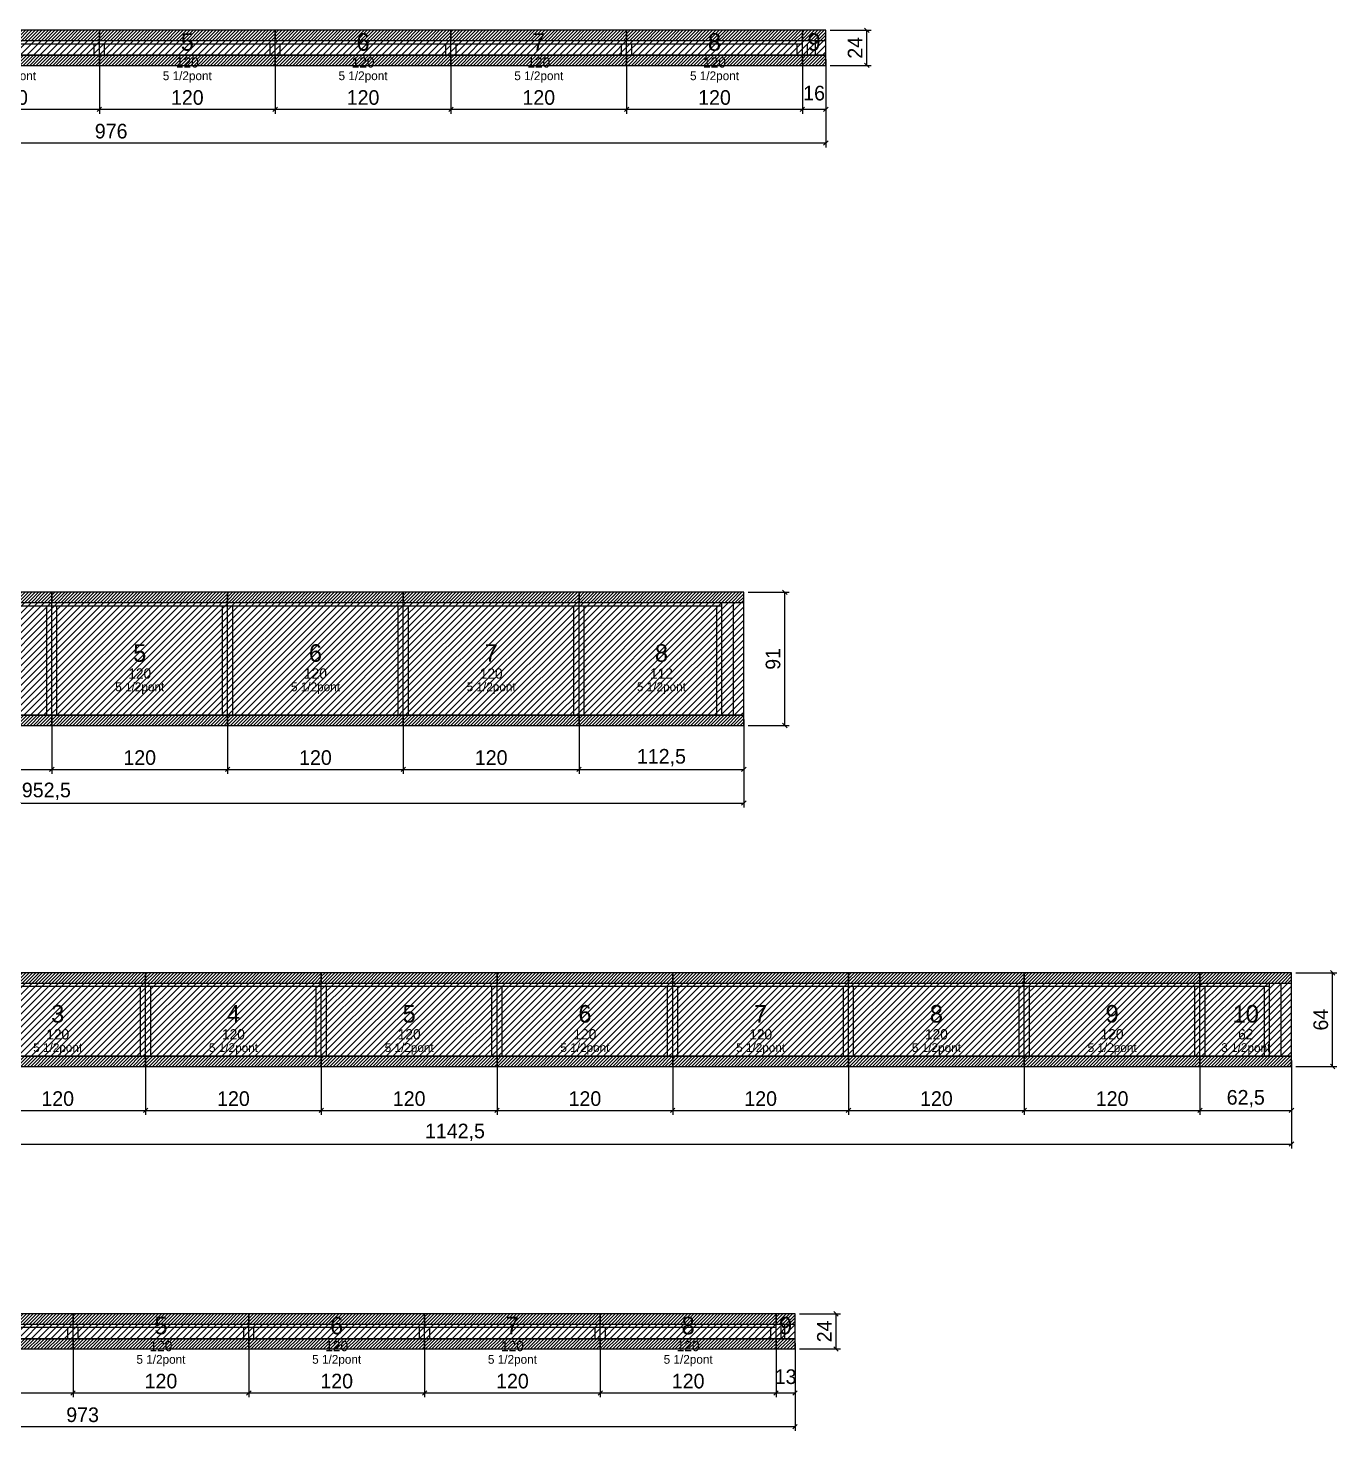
# Model space of a CAD drawing. Extents: x -69 to 3070, y -6529 to 1250.
# Drawn here: x 1669 to 2563, y -1602 to -644 of the extents above; entities that cross this region are included whole.
import ezdxf
from ezdxf.enums import TextEntityAlignment as Align

# ---------------------------------------------------------------- set-up
doc = ezdxf.new("R2010")
doc.units = 0
for name, color, linetype in [('5', 5, 'Continuous'), ('COTA', 241, 'Continuous'), ('Painéis', 200, 'Continuous'), ('Reaproveitamento', 251, 'Continuous'), ('SARR_2.2x7', 40, 'Continuous'), ('SARR_3.5x7', 81, 'Continuous'), ('SCO-___-LAJ', 224, 'Continuous'), ('texto', 7, 'Continuous')]:
    doc.layers.add(name, color=color, linetype=linetype)
doc.dimstyles.new('PAINEL', dxfattribs={"dimtxt": 10, "dimasz": 3, "dimexe": 3, "dimexo": 3, "dimgap": 3, "dimtad": 1, "dimblk": 'OBLIQUE', "dimblk1": 'OBLIQUE', "dimcen": 2.5, "dimclrd": 4, "dimclre": 4, "dimclrt": 240, "dimazin": 3, "dimtfac": 1, "dimtmove": 0, "dimatfit": 3})

# ---------------------------------------------------------------- blocks, each defined once
blk = doc.blocks.new('_OBLIQUE')
at = {"color": 0, "linetype": 'BYBLOCK'}
blk.add_line((-0.5, -0.5), (0.5, 0.5), dxfattribs=at)

msp = doc.modelspace()

# ---------------------------------------------------------------- hatches: boundary and pattern name
at = {"layer": 'COTA'}
h = msp.add_hatch(dxfattribs=at)
h.set_pattern_fill('ANSI31', scale=0.5)
h.paths.add_polyline_path([(1598, -652), (1718, -652), (1718, -645), (1598, -645)])
h = msp.add_hatch(dxfattribs=at)
h.set_pattern_fill('ANSI31', scale=0.5)
h.paths.add_polyline_path([(1718, -652), (1838, -652), (1838, -645), (1718, -645)])
h = msp.add_hatch(dxfattribs=at)
h.set_pattern_fill('ANSI31', scale=0.5)
h.paths.add_polyline_path([(1838, -652), (1958, -652), (1958, -645), (1838, -645)])
h = msp.add_hatch(dxfattribs=at)
h.set_pattern_fill('ANSI31', scale=0.5)
h.paths.add_polyline_path([(1958, -652), (2078, -652), (2078, -645), (1958, -645)])
h = msp.add_hatch(dxfattribs=at)
h.set_pattern_fill('ANSI31', scale=0.5)
h.paths.add_polyline_path([(2078, -652), (2198, -652), (2198, -645), (2078, -645)])
h = msp.add_hatch(dxfattribs=at)
h.set_pattern_fill('ANSI31', scale=0.5)
h.paths.add_polyline_path([(2198, -652), (2214, -652), (2214, -645), (2198, -645)])
h = msp.add_hatch(dxfattribs=at)
h.set_pattern_fill('ANSI31', scale=0.5)
h.paths.add_polyline_path([(1598, -669), (1718, -669), (1718, -662), (1598, -662)])
h = msp.add_hatch(dxfattribs=at)
h.set_pattern_fill('ANSI31', scale=0.5)
h.paths.add_polyline_path([(1718, -669), (1838, -669), (1838, -662), (1718, -662)])
h = msp.add_hatch(dxfattribs=at)
h.set_pattern_fill('ANSI31', scale=0.5)
h.paths.add_polyline_path([(1838, -669), (1958, -669), (1958, -662), (1838, -662)])
h = msp.add_hatch(dxfattribs=at)
h.set_pattern_fill('ANSI31', scale=0.5)
h.paths.add_polyline_path([(1958, -669), (2078, -669), (2078, -662), (1958, -662)])
h = msp.add_hatch(dxfattribs=at)
h.set_pattern_fill('ANSI31', scale=0.5)
h.paths.add_polyline_path([(2078, -669), (2198, -669), (2198, -662), (2078, -662)])
h = msp.add_hatch(dxfattribs=at)
h.set_pattern_fill('ANSI31', scale=0.5)
h.paths.add_polyline_path([(2198, -669), (2214, -669), (2214, -662), (2198, -662)])
h = msp.add_hatch(dxfattribs=at)
h.set_pattern_fill('ANSI31', scale=0.5)
h.paths.add_polyline_path([(1565.5, -1036), (1685.5, -1036), (1685.5, -1029), (1565.5, -1029)])
h = msp.add_hatch(dxfattribs=at)
h.set_pattern_fill('ANSI31', scale=0.5)
h.paths.add_polyline_path([(1685.5, -1036), (1805.5, -1036), (1805.5, -1029), (1685.5, -1029)])
h = msp.add_hatch(dxfattribs=at)
h.set_pattern_fill('ANSI31', scale=0.5)
h.paths.add_polyline_path([(1805.5, -1036), (1925.5, -1036), (1925.5, -1029), (1805.5, -1029)])
h = msp.add_hatch(dxfattribs=at)
h.set_pattern_fill('ANSI31', scale=0.5)
h.paths.add_polyline_path([(1925.5, -1036), (2045.5, -1036), (2045.5, -1029), (1925.5, -1029)])
h = msp.add_hatch(dxfattribs=at)
h.set_pattern_fill('ANSI31', scale=0.5)
h.paths.add_polyline_path([(2045.5, -1036), (2158, -1036), (2158, -1029), (2045.5, -1029)])
h = msp.add_hatch(dxfattribs=at)
h.set_pattern_fill('ANSI31', scale=0.5)
h.paths.add_polyline_path([(1565.5, -1120), (1685.5, -1120), (1685.5, -1113), (1565.5, -1113)])
h = msp.add_hatch(dxfattribs=at)
h.set_pattern_fill('ANSI31', scale=0.5)
h.paths.add_polyline_path([(1685.5, -1120), (1805.5, -1120), (1805.5, -1113), (1685.5, -1113)])
h = msp.add_hatch(dxfattribs=at)
h.set_pattern_fill('ANSI31', scale=0.5)
h.paths.add_polyline_path([(1805.5, -1120), (1925.5, -1120), (1925.5, -1113), (1805.5, -1113)])
h = msp.add_hatch(dxfattribs=at)
h.set_pattern_fill('ANSI31', scale=0.5)
h.paths.add_polyline_path([(1925.5, -1120), (2045.5, -1120), (2045.5, -1113), (1925.5, -1113)])
h = msp.add_hatch(dxfattribs=at)
h.set_pattern_fill('ANSI31', scale=0.5)
h.paths.add_polyline_path([(2045.5, -1120), (2158, -1120), (2158, -1113), (2045.5, -1113)])
h = msp.add_hatch(dxfattribs=at)
h.set_pattern_fill('ANSI31', scale=0.5)
h.paths.add_polyline_path([(1629.5, -1296), (1749.5, -1296), (1749.5, -1289), (1629.5, -1289)])
h = msp.add_hatch(dxfattribs=at)
h.set_pattern_fill('ANSI31', scale=0.5)
h.paths.add_polyline_path([(1749.5, -1296), (1869.5, -1296), (1869.5, -1289), (1749.5, -1289)])
h = msp.add_hatch(dxfattribs=at)
h.set_pattern_fill('ANSI31', scale=0.5)
h.paths.add_polyline_path([(1869.5, -1296), (1989.5, -1296), (1989.5, -1289), (1869.5, -1289)])
h = msp.add_hatch(dxfattribs=at)
h.set_pattern_fill('ANSI31', scale=0.5)
h.paths.add_polyline_path([(1989.5, -1296), (2109.5, -1296), (2109.5, -1289), (1989.5, -1289)])
h = msp.add_hatch(dxfattribs=at)
h.set_pattern_fill('ANSI31', scale=0.5)
h.paths.add_polyline_path([(2109.5, -1296), (2229.5, -1296), (2229.5, -1289), (2109.5, -1289)])
h = msp.add_hatch(dxfattribs=at)
h.set_pattern_fill('ANSI31', scale=0.5)
h.paths.add_polyline_path([(2229.5, -1296), (2349.5, -1296), (2349.5, -1289), (2229.5, -1289)])
h = msp.add_hatch(dxfattribs=at)
h.set_pattern_fill('ANSI31', scale=0.5)
h.paths.add_polyline_path([(2349.5, -1296), (2469.5, -1296), (2469.5, -1289), (2349.5, -1289)])
h = msp.add_hatch(dxfattribs=at)
h.set_pattern_fill('ANSI31', scale=0.5)
h.paths.add_polyline_path([(2469.5, -1296), (2532, -1296), (2532, -1289), (2469.5, -1289)])
h = msp.add_hatch(dxfattribs=at)
h.set_pattern_fill('ANSI31', scale=0.5)
h.paths.add_polyline_path([(1629.5, -1353), (1749.5, -1353), (1749.5, -1346), (1629.5, -1346)])
h = msp.add_hatch(dxfattribs=at)
h.set_pattern_fill('ANSI31', scale=0.5)
h.paths.add_polyline_path([(1749.5, -1353), (1869.5, -1353), (1869.5, -1346), (1749.5, -1346)])
h = msp.add_hatch(dxfattribs=at)
h.set_pattern_fill('ANSI31', scale=0.5)
h.paths.add_polyline_path([(1869.5, -1353), (1989.5, -1353), (1989.5, -1346), (1869.5, -1346)])
h = msp.add_hatch(dxfattribs=at)
h.set_pattern_fill('ANSI31', scale=0.5)
h.paths.add_polyline_path([(1989.5, -1353), (2109.5, -1353), (2109.5, -1346), (1989.5, -1346)])
h = msp.add_hatch(dxfattribs=at)
h.set_pattern_fill('ANSI31', scale=0.5)
h.paths.add_polyline_path([(2109.5, -1353), (2229.5, -1353), (2229.5, -1346), (2109.5, -1346)])
h = msp.add_hatch(dxfattribs=at)
h.set_pattern_fill('ANSI31', scale=0.5)
h.paths.add_polyline_path([(2229.5, -1353), (2349.5, -1353), (2349.5, -1346), (2229.5, -1346)])
h = msp.add_hatch(dxfattribs=at)
h.set_pattern_fill('ANSI31', scale=0.5)
h.paths.add_polyline_path([(2349.5, -1353), (2469.5, -1353), (2469.5, -1346), (2349.5, -1346)])
h = msp.add_hatch(dxfattribs=at)
h.set_pattern_fill('ANSI31', scale=0.5)
h.paths.add_polyline_path([(2469.5, -1353), (2532, -1353), (2532, -1346), (2469.5, -1346)])
h = msp.add_hatch(dxfattribs=at)
h.set_pattern_fill('ANSI31', scale=0.5)
h.paths.add_polyline_path([(1580, -1529), (1700, -1529), (1700, -1522), (1580, -1522)])
h = msp.add_hatch(dxfattribs=at)
h.set_pattern_fill('ANSI31', scale=0.5)
h.paths.add_polyline_path([(1700, -1529), (1820, -1529), (1820, -1522), (1700, -1522)])
h = msp.add_hatch(dxfattribs=at)
h.set_pattern_fill('ANSI31', scale=0.5)
h.paths.add_polyline_path([(1820, -1529), (1940, -1529), (1940, -1522), (1820, -1522)])
h = msp.add_hatch(dxfattribs=at)
h.set_pattern_fill('ANSI31', scale=0.5)
h.paths.add_polyline_path([(1940, -1529), (2060, -1529), (2060, -1522), (1940, -1522)])
h = msp.add_hatch(dxfattribs=at)
h.set_pattern_fill('ANSI31', scale=0.5)
h.paths.add_polyline_path([(2060, -1529), (2180, -1529), (2180, -1522), (2060, -1522)])
h = msp.add_hatch(dxfattribs=at)
h.set_pattern_fill('ANSI31', scale=0.5)
h.paths.add_polyline_path([(2180, -1529), (2193, -1529), (2193, -1522), (2180, -1522)])
h = msp.add_hatch(dxfattribs=at)
h.set_pattern_fill('ANSI31', scale=0.5)
h.paths.add_polyline_path([(1580, -1546), (1700, -1546), (1700, -1539), (1580, -1539)])
h = msp.add_hatch(dxfattribs=at)
h.set_pattern_fill('ANSI31', scale=0.5)
h.paths.add_polyline_path([(1700, -1546), (1820, -1546), (1820, -1539), (1700, -1539)])
h = msp.add_hatch(dxfattribs=at)
h.set_pattern_fill('ANSI31', scale=0.5)
h.paths.add_polyline_path([(1820, -1546), (1940, -1546), (1940, -1539), (1820, -1539)])
h = msp.add_hatch(dxfattribs=at)
h.set_pattern_fill('ANSI31', scale=0.5)
h.paths.add_polyline_path([(1940, -1546), (2060, -1546), (2060, -1539), (1940, -1539)])
h = msp.add_hatch(dxfattribs=at)
h.set_pattern_fill('ANSI31', scale=0.5)
h.paths.add_polyline_path([(2060, -1546), (2180, -1546), (2180, -1539), (2060, -1539)])
h = msp.add_hatch(dxfattribs=at)
h.set_pattern_fill('ANSI31', scale=0.5)
h.paths.add_polyline_path([(2180, -1546), (2193, -1546), (2193, -1539), (2180, -1539)])
at = {"layer": 'Reaproveitamento'}
h = msp.add_hatch(dxfattribs=at)
h.set_pattern_fill('ANSI31')
h.paths.add_polyline_path([(1598, -662), (1718, -662), (1718, -652), (1598, -652)])
h = msp.add_hatch(dxfattribs=at)
h.set_pattern_fill('ANSI31')
h.paths.add_polyline_path([(1718, -662), (1838, -662), (1838, -652), (1718, -652)])
h = msp.add_hatch(dxfattribs=at)
h.set_pattern_fill('ANSI31')
h.paths.add_polyline_path([(1838, -662), (1958, -662), (1958, -652), (1838, -652)])
h = msp.add_hatch(dxfattribs=at)
h.set_pattern_fill('ANSI31')
h.paths.add_polyline_path([(1958, -662), (2078, -662), (2078, -652), (1958, -652)])
h = msp.add_hatch(dxfattribs=at)
h.set_pattern_fill('ANSI31')
h.paths.add_polyline_path([(2078, -662), (2198, -662), (2198, -652), (2078, -652)])
h = msp.add_hatch(dxfattribs=at)
h.set_pattern_fill('ANSI31')
h.paths.add_polyline_path([(2198, -662), (2214, -662), (2214, -652), (2198, -652)])
h = msp.add_hatch(dxfattribs=at)
h.set_pattern_fill('ANSI31')
h.paths.add_polyline_path([(1565.5, -1113), (1685.5, -1113), (1685.5, -1036), (1565.5, -1036)])
h = msp.add_hatch(dxfattribs=at)
h.set_pattern_fill('ANSI31')
h.paths.add_polyline_path([(1685.5, -1113), (1805.5, -1113), (1805.5, -1036), (1685.5, -1036)])
h = msp.add_hatch(dxfattribs=at)
h.set_pattern_fill('ANSI31')
h.paths.add_polyline_path([(1805.5, -1113), (1925.5, -1113), (1925.5, -1036), (1805.5, -1036)])
h = msp.add_hatch(dxfattribs=at)
h.set_pattern_fill('ANSI31')
h.paths.add_polyline_path([(1925.5, -1113), (2045.5, -1113), (2045.5, -1036), (1925.5, -1036)])
h = msp.add_hatch(dxfattribs=at)
h.set_pattern_fill('ANSI31')
h.paths.add_polyline_path([(2045.5, -1113), (2158, -1113), (2158, -1036), (2045.5, -1036)])
h = msp.add_hatch(dxfattribs=at)
h.set_pattern_fill('ANSI31')
h.paths.add_polyline_path([(1629.5, -1346), (1749.5, -1346), (1749.5, -1296), (1629.5, -1296)])
h = msp.add_hatch(dxfattribs=at)
h.set_pattern_fill('ANSI31')
h.paths.add_polyline_path([(1749.5, -1346), (1869.5, -1346), (1869.5, -1296), (1749.5, -1296)])
h = msp.add_hatch(dxfattribs=at)
h.set_pattern_fill('ANSI31')
h.paths.add_polyline_path([(1869.5, -1346), (1989.5, -1346), (1989.5, -1296), (1869.5, -1296)])
h = msp.add_hatch(dxfattribs=at)
h.set_pattern_fill('ANSI31')
h.paths.add_polyline_path([(1989.5, -1346), (2109.5, -1346), (2109.5, -1296), (1989.5, -1296)])
h = msp.add_hatch(dxfattribs=at)
h.set_pattern_fill('ANSI31')
h.paths.add_polyline_path([(2109.5, -1346), (2229.5, -1346), (2229.5, -1296), (2109.5, -1296)])
h = msp.add_hatch(dxfattribs=at)
h.set_pattern_fill('ANSI31')
h.paths.add_polyline_path([(2229.5, -1346), (2349.5, -1346), (2349.5, -1296), (2229.5, -1296)])
h = msp.add_hatch(dxfattribs=at)
h.set_pattern_fill('ANSI31')
h.paths.add_polyline_path([(2349.5, -1346), (2469.5, -1346), (2469.5, -1296), (2349.5, -1296)])
h = msp.add_hatch(dxfattribs=at)
h.set_pattern_fill('ANSI31')
h.paths.add_polyline_path([(2469.5, -1346), (2532, -1346), (2532, -1296), (2469.5, -1296)])
h = msp.add_hatch(dxfattribs=at)
h.set_pattern_fill('ANSI31')
h.paths.add_polyline_path([(1580, -1539), (1700, -1539), (1700, -1529), (1580, -1529)])
h = msp.add_hatch(dxfattribs=at)
h.set_pattern_fill('ANSI31')
h.paths.add_polyline_path([(1700, -1539), (1820, -1539), (1820, -1529), (1700, -1529)])
h = msp.add_hatch(dxfattribs=at)
h.set_pattern_fill('ANSI31')
h.paths.add_polyline_path([(1820, -1539), (1940, -1539), (1940, -1529), (1820, -1529)])
h = msp.add_hatch(dxfattribs=at)
h.set_pattern_fill('ANSI31')
h.paths.add_polyline_path([(1940, -1539), (2060, -1539), (2060, -1529), (1940, -1529)])
h = msp.add_hatch(dxfattribs=at)
h.set_pattern_fill('ANSI31')
h.paths.add_polyline_path([(2060, -1539), (2180, -1539), (2180, -1529), (2060, -1529)])
h = msp.add_hatch(dxfattribs=at)
h.set_pattern_fill('ANSI31')
h.paths.add_polyline_path([(2180, -1539), (2193, -1539), (2193, -1529), (2180, -1529)])

# ---------------------------------------------------------------- linework, layer by layer
at = {"layer": 'Painéis'}
for p, q in [((1598, -652), (1718, -652)), ((1718, -662), (1718, -652)), ((1718, -662), (1718, -652)), ((1718, -652), (1838, -652)), ((1718, -662), (1718, -652)), ((1838, -662), (1838, -652)), ((1838, -662), (1838, -652)), ((1838, -652), (1958, -652)), ((1838, -662), (1838, -652)), ((1958, -662), (1958, -652)), ((1958, -662), (1958, -652)), ((1958, -652), (2078, -652)), ((1958, -662), (1958, -652)), ((2078, -662), (2078, -652)), ((2078, -662), (2078, -652)), ((2078, -652), (2198, -652)), ((2078, -662), (2078, -652)), ((2198, -662), (2198, -652)), ((2198, -662), (2198, -652)), ((2198, -652), (2214, -652)), ((2198, -662), (2198, -652)), ((2214, -662), (2214, -652)), ((1598, -662), (1718, -662)), ((1718, -662), (1838, -662)), ((1838, -662), (1958, -662)), ((1958, -662), (2078, -662)), ((2078, -662), (2198, -662)), ((2198, -662), (2214, -662)), ((1565.5, -1036), (1685.5, -1036)), ((1685.5, -1113), (1685.5, -1036)), ((1685.5, -1113), (1685.5, -1036)), ((1685.5, -1036), (1805.5, -1036)), ((1685.5, -1113), (1685.5, -1036)), ((1805.5, -1113), (1805.5, -1036)), ((1805.5, -1113), (1805.5, -1036)), ((1805.5, -1036), (1925.5, -1036)), ((1805.5, -1113), (1805.5, -1036)), ((1925.5, -1113), (1925.5, -1036)), ((1925.5, -1113), (1925.5, -1036)), ((1925.5, -1036), (2045.5, -1036)), ((1925.5, -1113), (1925.5, -1036)), ((2045.5, -1113), (2045.5, -1036)), ((2045.5, -1113), (2045.5, -1036)), ((2045.5, -1036), (2158, -1036)), ((2045.5, -1113), (2045.5, -1036)), ((2158, -1113), (2158, -1036)), ((1565.5, -1113), (1685.5, -1113)), ((1685.5, -1113), (1805.5, -1113)), ((1805.5, -1113), (1925.5, -1113)), ((1925.5, -1113), (2045.5, -1113)), ((2045.5, -1113), (2158, -1113)), ((1629.5, -1296), (1749.5, -1296)), ((1749.5, -1346), (1749.5, -1296)), ((1749.5, -1346), (1749.5, -1296)), ((1749.5, -1296), (1869.5, -1296)), ((1749.5, -1346), (1749.5, -1296)), ((1869.5, -1346), (1869.5, -1296)), ((1869.5, -1346), (1869.5, -1296)), ((1869.5, -1296), (1989.5, -1296)), ((1869.5, -1346), (1869.5, -1296)), ((1989.5, -1346), (1989.5, -1296)), ((1989.5, -1346), (1989.5, -1296)), ((1989.5, -1296), (2109.5, -1296)), ((1989.5, -1346), (1989.5, -1296)), ((2109.5, -1346), (2109.5, -1296)), ((2109.5, -1346), (2109.5, -1296)), ((2109.5, -1296), (2229.5, -1296)), ((2109.5, -1346), (2109.5, -1296)), ((2229.5, -1346), (2229.5, -1296)), ((2229.5, -1346), (2229.5, -1296)), ((2229.5, -1296), (2349.5, -1296)), ((2229.5, -1346), (2229.5, -1296)), ((2349.5, -1346), (2349.5, -1296)), ((2349.5, -1346), (2349.5, -1296)), ((2349.5, -1296), (2469.5, -1296)), ((2349.5, -1346), (2349.5, -1296)), ((2469.5, -1346), (2469.5, -1296)), ((2469.5, -1346), (2469.5, -1296)), ((2469.5, -1296), (2532, -1296)), ((2469.5, -1346), (2469.5, -1296)), ((2532, -1346), (2532, -1296)), ((1629.5, -1346), (1749.5, -1346)), ((1749.5, -1346), (1869.5, -1346)), ((1869.5, -1346), (1989.5, -1346)), ((1989.5, -1346), (2109.5, -1346)), ((2109.5, -1346), (2229.5, -1346)), ((2229.5, -1346), (2349.5, -1346)), ((2349.5, -1346), (2469.5, -1346)), ((2469.5, -1346), (2532, -1346)), ((1580, -1529), (1700, -1529)), ((1700, -1539), (1700, -1529)), ((1700, -1539), (1700, -1529)), ((1700, -1529), (1820, -1529)), ((1700, -1539), (1700, -1529)), ((1820, -1539), (1820, -1529)), ((1820, -1539), (1820, -1529)), ((1820, -1529), (1940, -1529)), ((1820, -1539), (1820, -1529)), ((1940, -1539), (1940, -1529)), ((1940, -1539), (1940, -1529)), ((1940, -1529), (2060, -1529)), ((1940, -1539), (1940, -1529)), ((2060, -1539), (2060, -1529)), ((2060, -1539), (2060, -1529)), ((2060, -1529), (2180, -1529)), ((2060, -1539), (2060, -1529)), ((2180, -1539), (2180, -1529)), ((2180, -1539), (2180, -1529)), ((2180, -1529), (2193, -1529)), ((2180, -1539), (2180, -1529)), ((2193, -1539), (2193, -1529)), ((1580, -1539), (1700, -1539)), ((1700, -1539), (1820, -1539)), ((1820, -1539), (1940, -1539)), ((1940, -1539), (2060, -1539)), ((2060, -1539), (2180, -1539)), ((2180, -1539), (2193, -1539))]:
    msp.add_line(p, q, dxfattribs=at)
at = {"layer": 'SARR_2.2x7'}
for p, q in [((1598, -654.2), (1718, -654.2)), ((1718, -654.2), (1838, -654.2)), ((1838, -654.2), (1958, -654.2)), ((1958, -654.2), (2078, -654.2)), ((2078, -654.2), (2198, -654.2)), ((2207, -662), (2207, -652)), ((1565.5, -1038.2), (1685.5, -1038.2)), ((1685.5, -1038.2), (1805.5, -1038.2)), ((1805.5, -1038.2), (1925.5, -1038.2)), ((1925.5, -1038.2), (2045.5, -1038.2)), ((2045.5, -1038.2), (2143, -1038.2)), ((2151, -1113), (2151, -1036)), ((1629.5, -1298.2), (1749.5, -1298.2)), ((1749.5, -1298.2), (1869.5, -1298.2)), ((1869.5, -1298.2), (1989.5, -1298.2)), ((1989.5, -1298.2), (2109.5, -1298.2)), ((2109.5, -1298.2), (2229.5, -1298.2)), ((2229.5, -1298.2), (2349.5, -1298.2)), ((2349.5, -1298.2), (2469.5, -1298.2)), ((2469.5, -1298.2), (2517, -1298.2)), ((2525, -1346), (2525, -1296)), ((1580, -1531.2), (1700, -1531.2)), ((1700, -1531.2), (1820, -1531.2)), ((1820, -1531.2), (1940, -1531.2)), ((1940, -1531.2), (2060, -1531.2)), ((2060, -1531.2), (2180, -1531.2)), ((2186, -1539), (2186, -1529))]:
    msp.add_line(p, q, dxfattribs=at)
at = {"layer": 'SARR_3.5x7'}
for p, q in [((1714.5, -662), (1714.5, -654.2)), ((1718, -662), (1718, -652)), ((1718, -662), (1718, -652)), ((1721.5, -662), (1721.5, -654.2)), ((1834.5, -662), (1834.5, -654.2)), ((1838, -662), (1838, -652)), ((1838, -662), (1838, -652)), ((1841.5, -662), (1841.5, -654.2)), ((1954.5, -662), (1954.5, -654.2)), ((1958, -662), (1958, -652)), ((1958, -662), (1958, -652)), ((1961.5, -662), (1961.5, -654.2)), ((2074.5, -662), (2074.5, -654.2)), ((2078, -662), (2078, -652)), ((2078, -662), (2078, -652)), ((2081.5, -662), (2081.5, -654.2)), ((2194.5, -662), (2194.5, -654.2)), ((2198, -662), (2198, -652)), ((2198, -662), (2198, -652)), ((2201.5, -662), (2201.5, -654.2)), ((1714.5, -662), (1718, -662)), ((1718, -662), (1721.5, -662)), ((1834.5, -662), (1838, -662)), ((1838, -662), (1841.5, -662)), ((1954.5, -662), (1958, -662)), ((1958, -662), (1961.5, -662)), ((2074.5, -662), (2078, -662)), ((2078, -662), (2081.5, -662)), ((2194.5, -662), (2198, -662)), ((2198, -662), (2201.5, -662)), ((1682, -1113), (1682, -1038.2)), ((1685.5, -1113), (1685.5, -1036)), ((1685.5, -1113), (1685.5, -1036)), ((1689, -1113), (1689, -1038.2)), ((1802, -1113), (1802, -1038.2)), ((1805.5, -1113), (1805.5, -1036)), ((1805.5, -1113), (1805.5, -1036)), ((1809, -1113), (1809, -1038.2)), ((1922, -1113), (1922, -1038.2)), ((1925.5, -1113), (1925.5, -1036)), ((1925.5, -1113), (1925.5, -1036)), ((1929, -1113), (1929, -1038.2)), ((2042, -1113), (2042, -1038.2)), ((2045.5, -1113), (2045.5, -1036)), ((2045.5, -1113), (2045.5, -1036)), ((2049, -1113), (2049, -1038.2)), ((2139.5, -1113), (2139.5, -1038.2)), ((2143, -1113), (2143, -1036)), ((1682, -1113), (1685.5, -1113)), ((1685.5, -1113), (1689, -1113)), ((1802, -1113), (1805.5, -1113)), ((1805.5, -1113), (1809, -1113)), ((1922, -1113), (1925.5, -1113)), ((1925.5, -1113), (1929, -1113)), ((2042, -1113), (2045.5, -1113)), ((2045.5, -1113), (2049, -1113)), ((2139.5, -1113), (2143, -1113)), ((1746, -1346), (1746, -1298.2)), ((1749.5, -1346), (1749.5, -1296)), ((1749.5, -1346), (1749.5, -1296)), ((1753, -1346), (1753, -1298.2)), ((1866, -1346), (1866, -1298.2)), ((1869.5, -1346), (1869.5, -1296)), ((1869.5, -1346), (1869.5, -1296)), ((1873, -1346), (1873, -1298.2)), ((1986, -1346), (1986, -1298.2)), ((1989.5, -1346), (1989.5, -1296)), ((1989.5, -1346), (1989.5, -1296)), ((1993, -1346), (1993, -1298.2)), ((2106, -1346), (2106, -1298.2)), ((2109.5, -1346), (2109.5, -1296)), ((2109.5, -1346), (2109.5, -1296)), ((2113, -1346), (2113, -1298.2)), ((2226, -1346), (2226, -1298.2)), ((2229.5, -1346), (2229.5, -1296)), ((2229.5, -1346), (2229.5, -1296)), ((2233, -1346), (2233, -1298.2)), ((2346, -1346), (2346, -1298.2)), ((2349.5, -1346), (2349.5, -1296)), ((2349.5, -1346), (2349.5, -1296)), ((2353, -1346), (2353, -1298.2)), ((2466, -1346), (2466, -1298.2)), ((2469.5, -1346), (2469.5, -1296)), ((2469.5, -1346), (2469.5, -1296)), ((2473, -1346), (2473, -1298.2)), ((2513.5, -1346), (2513.5, -1298.2)), ((2517, -1346), (2517, -1296)), ((1746, -1346), (1749.5, -1346)), ((1749.5, -1346), (1753, -1346)), ((1866, -1346), (1869.5, -1346)), ((1869.5, -1346), (1873, -1346)), ((1986, -1346), (1989.5, -1346)), ((1989.5, -1346), (1993, -1346)), ((2106, -1346), (2109.5, -1346)), ((2109.5, -1346), (2113, -1346)), ((2226, -1346), (2229.5, -1346)), ((2229.5, -1346), (2233, -1346)), ((2346, -1346), (2349.5, -1346)), ((2349.5, -1346), (2353, -1346)), ((2466, -1346), (2469.5, -1346)), ((2469.5, -1346), (2473, -1346)), ((2513.5, -1346), (2517, -1346)), ((1696.5, -1539), (1696.5, -1531.2)), ((1700, -1539), (1700, -1529)), ((1700, -1539), (1700, -1529)), ((1703.5, -1539), (1703.5, -1531.2)), ((1816.5, -1539), (1816.5, -1531.2)), ((1820, -1539), (1820, -1529)), ((1820, -1539), (1820, -1529)), ((1823.5, -1539), (1823.5, -1531.2)), ((1936.5, -1539), (1936.5, -1531.2)), ((1940, -1539), (1940, -1529)), ((1940, -1539), (1940, -1529)), ((1943.5, -1539), (1943.5, -1531.2)), ((2056.5, -1539), (2056.5, -1531.2)), ((2060, -1539), (2060, -1529)), ((2060, -1539), (2060, -1529)), ((2063.5, -1539), (2063.5, -1531.2)), ((2176.5, -1539), (2176.5, -1531.2)), ((2180, -1539), (2180, -1529)), ((2180, -1539), (2180, -1529)), ((2183.5, -1539), (2183.5, -1531.2)), ((1696.5, -1539), (1700, -1539)), ((1700, -1539), (1703.5, -1539)), ((1816.5, -1539), (1820, -1539)), ((1820, -1539), (1823.5, -1539)), ((1936.5, -1539), (1940, -1539)), ((1940, -1539), (1943.5, -1539)), ((2056.5, -1539), (2060, -1539)), ((2060, -1539), (2063.5, -1539)), ((2176.5, -1539), (2180, -1539)), ((2180, -1539), (2183.5, -1539))]:
    msp.add_line(p, q, dxfattribs=at)
at = {"layer": 'SCO-___-LAJ'}
for points in [[(1598, -652), (1718, -652), (1718, -645), (1598, -645)], [(1718, -652), (1838, -652), (1838, -645), (1718, -645)], [(1838, -652), (1958, -652), (1958, -645), (1838, -645)], [(1958, -652), (2078, -652), (2078, -645), (1958, -645)], [(2078, -652), (2198, -652), (2198, -645), (2078, -645)], [(2198, -652), (2214, -652), (2214, -645), (2198, -645)], [(1598, -669), (1718, -669), (1718, -662), (1598, -662)], [(1718, -669), (1838, -669), (1838, -662), (1718, -662)], [(1838, -669), (1958, -669), (1958, -662), (1838, -662)], [(1958, -669), (2078, -669), (2078, -662), (1958, -662)], [(2078, -669), (2198, -669), (2198, -662), (2078, -662)], [(2198, -669), (2214, -669), (2214, -662), (2198, -662)], [(1565.5, -1036), (1685.5, -1036), (1685.5, -1029), (1565.5, -1029)], [(1685.5, -1036), (1805.5, -1036), (1805.5, -1029), (1685.5, -1029)], [(1805.5, -1036), (1925.5, -1036), (1925.5, -1029), (1805.5, -1029)], [(1925.5, -1036), (2045.5, -1036), (2045.5, -1029), (1925.5, -1029)], [(2045.5, -1036), (2158, -1036), (2158, -1029), (2045.5, -1029)], [(1565.5, -1120), (1685.5, -1120), (1685.5, -1113), (1565.5, -1113)], [(1685.5, -1120), (1805.5, -1120), (1805.5, -1113), (1685.5, -1113)], [(1805.5, -1120), (1925.5, -1120), (1925.5, -1113), (1805.5, -1113)], [(1925.5, -1120), (2045.5, -1120), (2045.5, -1113), (1925.5, -1113)], [(2045.5, -1120), (2158, -1120), (2158, -1113), (2045.5, -1113)], [(1629.5, -1296), (1749.5, -1296), (1749.5, -1289), (1629.5, -1289)], [(1749.5, -1296), (1869.5, -1296), (1869.5, -1289), (1749.5, -1289)], [(1869.5, -1296), (1989.5, -1296), (1989.5, -1289), (1869.5, -1289)], [(1989.5, -1296), (2109.5, -1296), (2109.5, -1289), (1989.5, -1289)], [(2109.5, -1296), (2229.5, -1296), (2229.5, -1289), (2109.5, -1289)], [(2229.5, -1296), (2349.5, -1296), (2349.5, -1289), (2229.5, -1289)], [(2349.5, -1296), (2469.5, -1296), (2469.5, -1289), (2349.5, -1289)], [(2469.5, -1296), (2532, -1296), (2532, -1289), (2469.5, -1289)], [(1629.5, -1353), (1749.5, -1353), (1749.5, -1346), (1629.5, -1346)], [(1749.5, -1353), (1869.5, -1353), (1869.5, -1346), (1749.5, -1346)], [(1869.5, -1353), (1989.5, -1353), (1989.5, -1346), (1869.5, -1346)], [(1989.5, -1353), (2109.5, -1353), (2109.5, -1346), (1989.5, -1346)], [(2109.5, -1353), (2229.5, -1353), (2229.5, -1346), (2109.5, -1346)], [(2229.5, -1353), (2349.5, -1353), (2349.5, -1346), (2229.5, -1346)], [(2349.5, -1353), (2469.5, -1353), (2469.5, -1346), (2349.5, -1346)], [(2469.5, -1353), (2532, -1353), (2532, -1346), (2469.5, -1346)], [(1580, -1529), (1700, -1529), (1700, -1522), (1580, -1522)], [(1700, -1529), (1820, -1529), (1820, -1522), (1700, -1522)], [(1820, -1529), (1940, -1529), (1940, -1522), (1820, -1522)], [(1940, -1529), (2060, -1529), (2060, -1522), (1940, -1522)], [(2060, -1529), (2180, -1529), (2180, -1522), (2060, -1522)], [(2180, -1529), (2193, -1529), (2193, -1522), (2180, -1522)], [(1580, -1546), (1700, -1546), (1700, -1539), (1580, -1539)], [(1700, -1546), (1820, -1546), (1820, -1539), (1700, -1539)], [(1820, -1546), (1940, -1546), (1940, -1539), (1820, -1539)], [(1940, -1546), (2060, -1546), (2060, -1539), (1940, -1539)], [(2060, -1546), (2180, -1546), (2180, -1539), (2060, -1539)], [(2180, -1546), (2193, -1546), (2193, -1539), (2180, -1539)]]:
    msp.add_lwpolyline(points, close=True, dxfattribs=at)

# ---------------------------------------------------------------- texts
at = {"layer": '5'}
for s, height, p in [('5', 12, (1778, -653)), ('6', 12, (1898, -653)), ('7', 12, (2018, -653)), ('8', 12, (2138, -653)), ('9', 12, (2206, -653)), ('120', 7, (1778, -667)), ('120', 7, (1898, -667)), ('120', 7, (2018, -667)), ('120', 7, (2138, -667)), ('5', 12, (1745.5, -1070.5)), ('6', 12, (1865.5, -1070.5)), ('7', 12, (1985.5, -1070.5)), ('8', 12, (2101.75, -1070.5)), ('120', 7, (1745.5, -1084.5)), ('120', 7, (1865.5, -1084.5)), ('120', 7, (1985.5, -1084.5)), ('112', 7, (2101.75, -1084.5)), ('3', 12, (1689.5, -1317)), ('4', 12, (1809.5, -1317)), ('5', 12, (1929.5, -1317)), ('6', 12, (2049.5, -1317)), ('7', 12, (2169.5, -1317)), ('8', 12, (2289.5, -1317)), ('9', 12, (2409.5, -1317)), ('10', 12, (2500.75, -1317)), ('120', 7, (1689.5, -1331)), ('120', 7, (1809.5, -1331)), ('120', 7, (1929.5, -1331)), ('120', 7, (2049.5, -1331)), ('120', 7, (2169.5, -1331)), ('120', 7, (2289.5, -1331)), ('120', 7, (2409.5, -1331)), ('62', 7, (2500.75, -1331)), ('5', 12, (1760, -1530)), ('6', 12, (1880, -1530)), ('7', 12, (2000, -1530)), ('8', 12, (2120, -1530)), ('9', 12, (2186.5, -1530)), ('120', 7, (1760, -1544)), ('120', 7, (1880, -1544)), ('120', 7, (2000, -1544)), ('120', 7, (2120, -1544))]:
    msp.add_text(s, height=height, dxfattribs=at).set_placement(p, align=Align.MIDDLE_CENTER)
at = {"layer": 'texto', "char_height": 6, "attachment_point": 5}
for s, insert in [('5 1/2pont', (1658, -677)), ('5 1/2pont', (1778, -677)), ('5 1/2pont', (1898, -677)), ('5 1/2pont', (2018, -677)), ('5 1/2pont', (2138, -677)), ('5 1/2pont', (1745.5, -1094.5)), ('5 1/2pont', (1865.5, -1094.5)), ('5 1/2pont', (1985.5, -1094.5)), ('5 1/2pont', (2101.75, -1094.5)), ('5 1/2pont', (1689.5, -1341)), ('5 1/2pont', (1809.5, -1341)), ('5 1/2pont', (1929.5, -1341)), ('5 1/2pont', (2049.5, -1341)), ('5 1/2pont', (2169.5, -1341)), ('5 1/2pont', (2289.5, -1341)), ('5 1/2pont', (2409.5, -1341)), ('3 1/2pont', (2500.75, -1341)), ('5 1/2pont', (1760, -1554)), ('5 1/2pont', (1880, -1554)), ('5 1/2pont', (2000, -1554)), ('5 1/2pont', (2120, -1554))]:
    msp.add_mtext(s, dxfattribs=dict(at, insert=insert))

# ---------------------------------------------------------------- dimensions: what is measured, and where the dimension line sits
at = {"layer": 'COTA'}
for base, p1, p2 in [((2242, -669), (2214, -669), (2214, -645)), ((2186, -1120), (2158, -1120), (2158, -1029)), ((2560, -1353), (2532, -1353), (2532, -1289)), ((2221, -1546), (2193, -1546), (2193, -1522))]:
    msp.add_linear_dim(base=base, p1=p1, p2=p2, angle=90, dimstyle='PAINEL', dxfattribs=at).render()
for base, p1, p2 in [((1238, -722), (1238, -662), (2214, -662)), ((1598, -699), (1598, -662), (1718, -662)), ((1718, -699), (1718, -662), (1838, -662)), ((1838, -699), (1838, -662), (1958, -662)), ((1958, -699), (1958, -662), (2078, -662)), ((2078, -699), (2078, -662), (2198, -662)), ((2198, -699), (2198, -662), (2214, -662)), ((1205.5, -1173), (1205.5, -1113), (2158, -1113)), ((1565.5, -1150), (1565.5, -1113), (1685.5, -1113)), ((1685.5, -1150), (1685.5, -1113), (1805.5, -1113)), ((1805.5, -1150), (1805.5, -1113), (1925.5, -1113)), ((1925.5, -1150), (1925.5, -1113), (2045.5, -1113)), ((2045.5, -1150), (2045.5, -1113), (2158, -1113)), ((1389.5, -1406), (1389.5, -1346), (2532, -1346)), ((1629.5, -1383), (1629.5, -1346), (1749.5, -1346)), ((1749.5, -1383), (1749.5, -1346), (1869.5, -1346)), ((1869.5, -1383), (1869.5, -1346), (1989.5, -1346)), ((1989.5, -1383), (1989.5, -1346), (2109.5, -1346)), ((2109.5, -1383), (2109.5, -1346), (2229.5, -1346)), ((2229.5, -1383), (2229.5, -1346), (2349.5, -1346)), ((2349.5, -1383), (2349.5, -1346), (2469.5, -1346)), ((2469.5, -1383), (2469.5, -1346), (2532, -1346)), ((1220, -1599), (1220, -1539), (2193, -1539)), ((1580, -1576), (1580, -1539), (1700, -1539)), ((1700, -1576), (1700, -1539), (1820, -1539)), ((1820, -1576), (1820, -1539), (1940, -1539)), ((1940, -1576), (1940, -1539), (2060, -1539)), ((2060, -1576), (2060, -1539), (2180, -1539)), ((2180, -1576), (2180, -1539), (2193, -1539))]:
    msp.add_linear_dim(base=base, p1=p1, p2=p2, dimstyle='PAINEL', dxfattribs=at).render()

doc.saveas('drawing.dxf')
